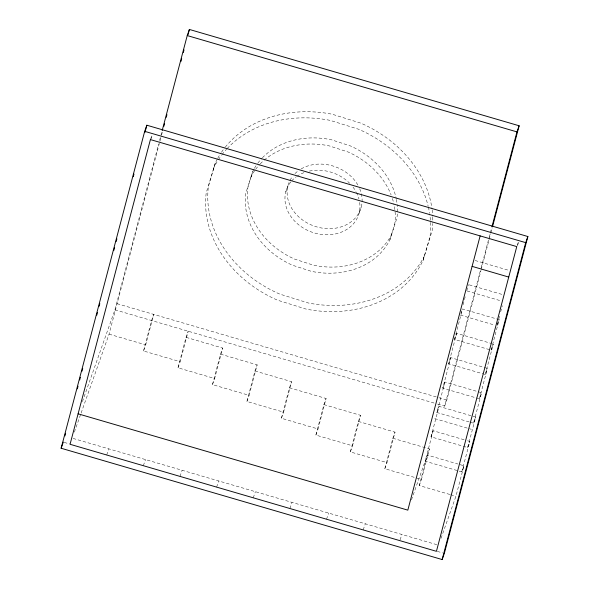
<?xml version="1.0" encoding="UTF-8"?>
<svg xmlns="http://www.w3.org/2000/svg" width="589" height="589" viewBox="0 0 589 589"><rect width="100%" height="100%" fill="white"/><g stroke="black" fill="none" stroke-linecap="round" stroke-linejoin="round"><path stroke-width="0.44" stroke-dasharray="2.94 2.21" d="M151.167 138.783L152.337 134.344M82.408 401.639L114.929 309.814L158.684 143.849M159.626 140.292L161.96 131.421M81.127 413.036L109.061 334.162L159.685 142.163M159.921 141.279L161.32 135.956M161.555 135.065L162.726 130.625M143.532 350.985L151.564 320.512L153.729 314.393L145.697 344.867L143.532 350.985L180.168 361.69L188.2 331.217L186.036 337.335L177.996 367.808L214.639 378.506L222.671 348.04L186.036 337.335M220.507 354.158L257.143 364.856L249.103 395.329L212.467 384.624L220.507 354.158L222.671 348.04M254.971 370.974L291.607 381.679L283.574 412.153L246.938 401.448L254.971 370.974L257.143 364.856M289.442 387.798L326.078 398.495L318.045 428.969L281.409 418.271L289.442 387.798L291.607 381.679M323.913 404.614L360.549 415.319L352.517 445.792L315.881 435.087L323.913 404.614L326.078 398.495M358.384 421.437L395.02 432.142L386.988 462.608L350.352 451.91L358.384 421.437L360.549 415.319M392.856 438.26L429.491 448.958L421.459 479.431L384.823 468.726L392.856 438.26L395.02 432.142M463.123 304.631L465.185 296.79M466.79 290.701L468.402 284.605M454.494 339.426L462.534 308.96L499.17 319.658L491.138 350.131L454.494 339.426L456.666 333.308L491.557 343.505M448.627 363.781L450.799 357.663L487.434 368.368L485.27 374.486L448.627 363.781L456.666 333.308M442.759 388.136L444.931 382.018L481.566 392.723L479.402 398.841L442.759 388.136L450.799 357.663M469.168 421.915L436.891 412.491L444.931 382.018M431.023 436.847L439.063 406.373L475.698 417.071L467.666 447.544L431.023 436.847L433.195 430.728L464.596 439.902M433.195 430.728L425.155 461.194L461.798 471.899L463.963 465.781L458.728 464.25M449.819 494.465L419.287 485.55L427.327 455.076L457.852 463.999M437.605 404.076L444.658 406.13L480.926 268.569M481.161 267.678L488.885 238.39M489.12 237.507L491.697 227.744M444.658 406.13L446.823 400.012L480.992 270.439M481.22 269.548L488.944 240.26M489.179 239.377L490.585 234.047M490.821 233.163L492.22 227.84M517.562 245.709L518.71 241.35M499.531 316.205L497.006 325.776L499.17 319.658M500.672 311.846L502.284 305.757M485.27 374.486L493.302 344.013L491.138 350.131M479.402 398.841L487.434 368.368M470.044 422.173L473.534 423.189L481.566 392.723M461.798 471.899L469.831 441.426L465.465 440.152M441.028 538.331L455.93 496.255L463.963 465.781M217.312 159.059A114.59 94.439 19.5 0 0 215.316 162.976L206.231 192.772A114.59 94.439 19.5 0 0 277.574 300.199L306.118 309.1A114.59 94.439 19.5 0 0 423.079 260.367L432.164 230.579A114.59 94.439 19.5 0 0 432.746 223.489M215.316 162.976L208.396 186.654A114.59 94.439 19.5 0 0 279.738 294.08L308.29 302.982A114.59 94.439 19.5 0 0 425.243 254.249M423.079 260.367L429.992 236.697A114.59 94.439 19.5 0 0 429.727 214.219M254.028 169.036A76.393 62.957 19.5 0 0 252.828 171.333L245.804 193.155A76.393 62.957 19.5 0 0 292.35 265.19L311.316 271.33A76.393 62.957 19.5 0 0 389.903 239.775L396.927 217.952A76.393 62.957 19.5 0 0 397.177 204.736M252.828 171.333L247.969 187.037A76.393 62.957 19.5 0 0 294.515 259.072L313.488 265.212A76.393 62.957 19.5 0 0 392.068 233.656M389.903 239.775L394.755 224.07A76.393 62.957 19.5 0 0 393.842 203.772M150.409 139.578L152.028 134.984M74.376 432.105L80.818 413.905M106.697 454.995L108.862 448.877M143.333 465.693L145.498 459.575M177.996 367.808L180.168 361.69M179.969 476.398L182.141 470.28M212.467 384.624L214.639 378.506M285.812 191.793L287.977 185.675M216.605 487.103L218.777 480.985M246.938 401.448L249.103 395.329M253.241 497.801L255.412 491.682M281.409 418.271L283.574 412.153M359.084 213.196L361.248 207.078M289.884 508.506L292.048 502.388M315.881 435.087L318.045 428.969M326.52 519.211L328.684 513.093M350.352 451.91L352.517 445.792M363.155 529.909L365.32 523.79M384.823 468.726L386.988 462.608M460.907 313.547L462.534 308.96M436.891 412.491L439.063 406.373M411.475 499.84L429.491 448.958M400.064 539.848L401.956 534.495M419.287 485.55L421.459 479.431M517.311 245.068L518.666 241.247M473.534 423.189L475.698 417.071M467.666 447.544L469.831 441.426M475.139 260.507L509.161 270.447M469.271 284.862L503.293 294.794M467.106 290.981L501.129 300.913M460.362 315.078L494.385 325.018M117.093 303.696L437.995 397.435M438.879 397.693L446.823 400.012M114.929 309.814L434.078 403.045M434.726 418.61L471.362 429.307M109.061 334.162L145.697 344.867M450.695 494.723L455.93 496.255M73.102 438.43L438.591 545.2M64.172 442.383L69.465 443.929M437.259 551.37L442.553 552.916M213.144 169.095A114.59 94.439 19.5 0 1 217.856 160.576M218.342 159.818A114.59 94.439 19.5 0 1 221.435 155.408M221.979 154.693A114.59 94.439 19.5 0 1 226.61 149.186M227.214 148.531A114.59 94.439 19.5 0 1 330.105 120.362L358.657 129.263A114.59 94.439 19.5 0 1 428.188 206.312M428.394 207.181A114.59 94.439 19.5 0 1 429.587 213.314M217.739 158.279A114.59 94.439 19.5 0 1 221 152.956M221.501 152.212A114.59 94.439 19.5 0 1 224.696 147.861M225.256 147.162A114.59 94.439 19.5 0 1 332.27 114.244L360.821 123.145A114.59 94.439 19.5 0 1 432.024 208.999M432.142 209.905A114.59 94.439 19.5 0 1 432.701 216.259M432.738 217.164A114.59 94.439 19.5 0 1 432.775 222.59M250.656 177.451A76.393 62.957 19.5 0 1 255.155 169.978M255.678 169.264A76.393 62.957 19.5 0 1 259.653 164.508M260.264 163.867A76.393 62.957 19.5 0 1 263.489 160.782M264.174 160.186A76.393 62.957 19.5 0 1 329.244 145.895L348.209 152.036A76.393 62.957 19.5 0 1 391.118 194.937M392.377 198.449A76.393 62.957 19.5 0 1 393.636 202.888M361.351 193.759A38.197 31.482 19.5 0 1 318.031 227.251A38.197 31.482 19.5 0 1 292.755 176.126M295.008 173.593A38.197 31.482 19.5 0 1 298.255 170.81M301.2 168.881A38.197 31.482 19.5 0 1 358.141 185.513M359.717 188.767A38.197 31.482 19.5 0 1 361.138 192.912M254.463 168.277A76.393 62.957 19.5 0 1 257.327 163.86M257.849 163.146A76.393 62.957 19.5 0 1 261.818 158.389M262.429 157.749A76.393 62.957 19.5 0 1 331.408 139.777L350.381 145.917A76.393 62.957 19.5 0 1 396.206 198.545M396.39 199.428A76.393 62.957 19.5 0 1 397.082 203.846M359.665 202.425A38.197 31.482 19.5 0 1 313.93 232.824A38.197 31.482 19.5 0 1 291.121 181.589M291.673 180.948A38.197 31.482 19.5 0 1 296.09 176.928M296.797 176.42A38.197 31.482 19.5 0 1 304.52 172.459M309.409 171.075A38.197 31.482 19.5 0 1 349.63 183.253M353.039 187.155A38.197 31.482 19.5 0 1 355.97 191.631M356.404 192.441A38.197 31.482 19.5 0 1 358.973 199.03"/><path stroke-width="0.88" d="M61.123 448.244L144.688 131.34L146.852 125.221L527.877 236.528L444.312 553.432L442.148 559.55L61.123 448.244L63.295 442.125M64.93 435.912L65.637 433.246M77.336 388.865L78.035 386.2M79.677 379.986L80.376 377.328M82.018 371.114L82.718 368.449M96.765 315.189L97.465 312.523M99.107 306.309L99.806 303.644M113.846 250.384L114.553 247.726M116.188 241.512L116.894 238.847M133.276 176.707L133.975 174.042M144.982 132.326L146.852 125.221M162.196 130.53L187.236 35.568L189.4 29.45L519.137 125.774L492.691 226.058M163.897 126.193L164.596 123.528M166.238 117.314L166.937 114.649M180.978 61.403L181.684 58.738M183.319 52.524L184.018 49.866M188.001 34.773L189.4 29.45M480.138 235.894L407.824 510.14L78.094 413.817M491.925 226.853L516.965 131.892L519.137 125.774M442.148 559.55L525.705 242.646L527.877 236.528M187.236 35.568L516.965 131.892M144.688 131.34L525.705 242.646M472.098 266.368L508.741 277.073M150.409 139.578L70.062 444.29L436.427 551.319L516.774 246.6L150.409 139.578"/></g></svg>
